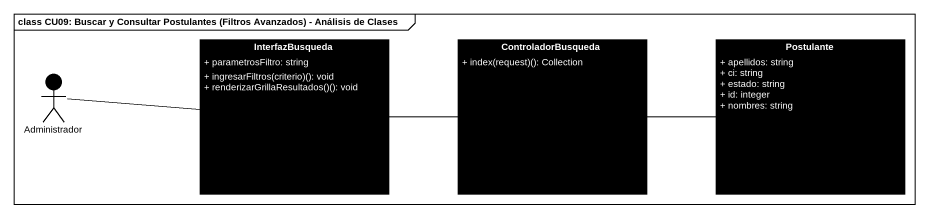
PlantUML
@startuml
mainframe class CU09: Buscar y Consultar Postulantes (Filtros Avanzados) - Análisis de Clases
allowmixing
hide circle
hide empty members
skinparam classAttributeIconSize 0
class InterfazBusqueda #000000 {
  + parametrosFiltro: string
  + ingresarFiltros(criterio)(): void
  + renderizarGrillaResultados()(): void
}
class ControladorBusqueda #000000 {
  + index(request)(): Collection
}
class Postulante #000000 {
  + apellidos: string
  + ci: string
  + estado: string
  + id: integer
  + nombres: string
}
actor Administrador #000000
InterfazBusqueda -right- ControladorBusqueda
ControladorBusqueda -right- Postulante
Administrador -right- InterfazBusqueda
@enduml
